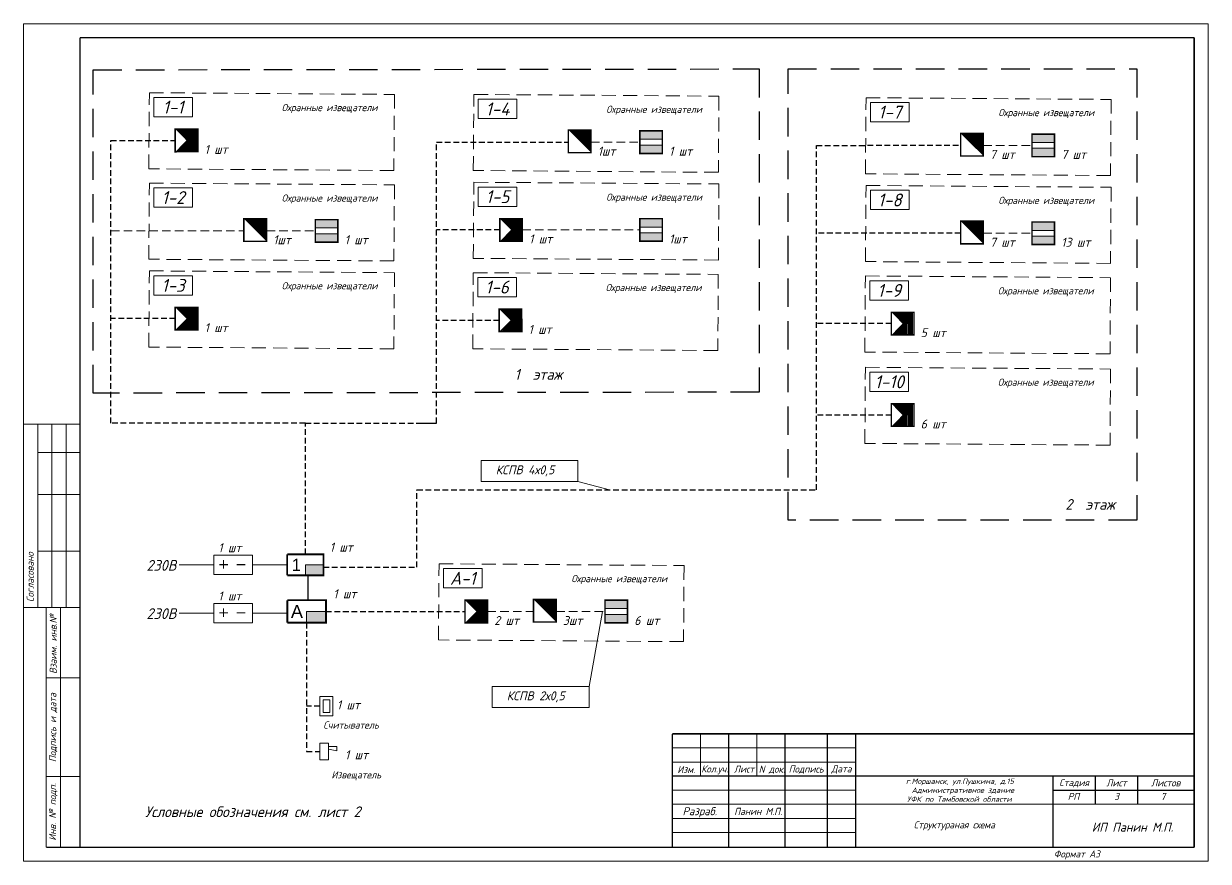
# Model space of a CAD drawing. Header units: inches. Extents: x 274 to 2125, y 393 to 1751.
# Drawn here: x 274.2 to 406.5, y 1390.5 to 1484.1 of the extents above; entities that cross this region are included whole.
import ezdxf

# ---------------------------------------------------------------- set-up
doc = ezdxf.new("R2010")
doc.units = ezdxf.units.IN
doc.header["$MEASUREMENT"] = 0
doc.linetypes.add('HIDDEN2', pattern=[4.7625, 3.175, -1.5875])
doc.linetypes.add('НЕВИДИМАЯ', pattern=[9.525, 6.35, -3.175])
doc.layers.get('0').transparency = 0.7
doc.layers.add('BLK_12_THHN', color=9, linetype='Continuous')
doc.layers.add('DESC', color=7, linetype='Continuous')
doc.styles.get("Standard").update_dxf_attribs({"font": 'GOST_Common Italic_0.ttf'})

# ---------------------------------------------------------------- blocks, each defined once
blk = doc.blocks.new('Объем')
at = {"const_width": 0.2}
blk.add_lwpolyline([(0, 0), (0, 3), (3, 3), (3, 0)], close=True, dxfattribs=at)
for points in [[(0.21, 2.94), (0.21, 0.09)], [(0.41, 2.94), (0.41, 0.09)], [(0.61, 2.94), (0.61, 0.09)], [(0.8, 2.94), (0.8, 0.09)], [(1.01, 2.94), (1.01, 0.09)], [(1.21, 2.94), (1.21, 0.09)], [(1.39, 1.52), (2.81, 2.97)], [(1.39, 2.94), (1.39, 0.09)], [(1.39, 1.48), (2.82, 0.03)], [(1.56, 2.93), (1.56, 1.76)], [(1.76, 2.94), (1.76, 1.94)], [(1.94, 2.95), (1.94, 2.15)], [(2.13, 2.93), (2.13, 2.33)], [(2.3, 2.93), (2.3, 2.52)], [(2.49, 2.94), (2.49, 2.7)], [(1.56, 0.09), (1.56, 1.25)], [(1.74, 0.06), (1.74, 1.05)], [(1.94, 0.06), (1.94, 0.87)], [(2.13, 0.05), (2.13, 0.66)], [(2.31, 0.06), (2.31, 0.48)], [(2.49, 0.07), (2.49, 0.29)]]:
    blk.add_lwpolyline(points, dxfattribs=at)
blk = doc.blocks.new('Звуковой')
blk.add_lwpolyline([(0.1, 2.9, 0, 4, 0), (1.5, 1.51, 4, 4, 0)], format="xyseb")
at = {"const_width": 0.2}
blk.add_lwpolyline([(0, 0), (0, 3), (3, 3), (3, 0)], close=True, dxfattribs=at)

msp = doc.modelspace()

# ---------------------------------------------------------------- hatches: boundary and pattern name
at = {"layer": 'DESC', "lineweight": 15}
h = msp.add_hatch(color=0, dxfattribs=at)
h.dxf.hatch_style = 1
h.paths.add_polyline_path([(343, 1470.5), (343, 1469.56), (345.52, 1469.56), (345.52, 1470.5)])
h.paths.add_polyline_path([(345.52, 1471.15), (345.52, 1472.08), (343, 1472.08), (343, 1471.15)])
h = msp.add_hatch(color=0, dxfattribs=at)
h.dxf.hatch_style = 1
h.paths.add_polyline_path([(386.8, 1470.13), (386.8, 1469.2), (389.32, 1469.2), (389.32, 1470.13)])
h.paths.add_polyline_path([(389.32, 1470.78), (389.32, 1471.72), (386.8, 1471.72), (386.8, 1470.78)])
h = msp.add_hatch(color=0, dxfattribs=at)
h.dxf.hatch_style = 1
h.paths.add_polyline_path([(306.76, 1460.59), (306.76, 1459.65), (309.28, 1459.65), (309.28, 1460.59)])
h.paths.add_polyline_path([(309.28, 1461.24), (309.28, 1462.17), (306.76, 1462.17), (306.76, 1461.24)])
h = msp.add_hatch(color=0, dxfattribs=at)
h.dxf.hatch_style = 1
h.paths.add_polyline_path([(343, 1460.69), (343, 1459.76), (345.52, 1459.76), (345.52, 1460.69)])
h.paths.add_polyline_path([(345.52, 1461.34), (345.52, 1462.28), (343, 1462.28), (343, 1461.34)])
h = msp.add_hatch(color=0, dxfattribs=at)
h.dxf.hatch_style = 1
h.paths.add_polyline_path([(386.8, 1460.32), (386.8, 1459.39), (389.32, 1459.39), (389.32, 1460.32)])
h.paths.add_polyline_path([(389.32, 1460.97), (389.32, 1461.91), (386.8, 1461.91), (386.8, 1460.97)])
for points in [[(305.65, 1423.61), (305.65, 1422.43), (307.67, 1422.43), (307.67, 1423.61)], [(305.79, 1418.4), (305.79, 1417.14), (307.95, 1417.14), (307.95, 1418.4)]]:
    msp.add_hatch(color=0, dxfattribs=at).paths.add_polyline_path(points)
h = msp.add_hatch(color=0, dxfattribs=at)
h.dxf.hatch_style = 1
h.paths.add_polyline_path([(339.11, 1418.07), (339.11, 1417.14), (341.63, 1417.14), (341.63, 1418.07)])
h.paths.add_polyline_path([(341.63, 1418.72), (341.63, 1419.66), (339.11, 1419.66), (339.11, 1418.72)])

# ---------------------------------------------------------------- linework, layer by layer
at = {"layer": 'BLK_12_THHN', "color": 0, "linetype": 'HIDDEN2', "ltscale": 0.2}
for p, q in [((283.94, 1439.44), (283.94, 1471.01)), ((283.94, 1471.01), (291.12, 1471.01)), ((320.28, 1439.44), (320.28, 1470.82)), ((320.28, 1470.82), (335.03, 1470.81)), ((362.72, 1470.45), (378.83, 1470.49)), ((362.72, 1431.98), (362.72, 1470.45)), ((327.36, 1461.01), (320.28, 1461.01)), ((378.83, 1460.65), (362.72, 1460.65)), ((291.12, 1451.11), (283.94, 1451.11)), ((327.3, 1450.91), (320.28, 1450.91)), ((371.1, 1450.55), (362.72, 1450.55)), ((305.65, 1439.44), (283.94, 1439.44)), ((305.65, 1424.79), (305.65, 1439.44)), ((305.65, 1439.44), (318.49, 1439.44)), ((371.1, 1440.34), (362.72, 1440.34)), ((318.12, 1423.35), (318.12, 1431.98)), ((318.12, 1431.98), (362.72, 1431.98)), ((307.67, 1423.35), (318.12, 1423.35)), ((307.95, 1418.4), (323.47, 1418.4)), ((305.79, 1417.14), (305.79, 1402.75)), ((307.28, 1407.83), (305.79, 1407.83)), ((305.79, 1402.75), (307.28, 1402.75))]:
    msp.add_line(p, q, dxfattribs=at)
at = {"layer": 'BLK_12_THHN', "color": 0}
for p, q in [((318.49, 1439.44), (320.28, 1439.44)), ((305.93, 1422.43), (305.93, 1419.66))]:
    msp.add_line(p, q, dxfattribs=at)
at = {"layer": 'BLK_12_THHN', "color": 0, "linetype": 'HIDDEN2'}
for points in [[(281.97, 1478.9), (356.32, 1479), (356.32, 1442.89), (281.97, 1442.79)], [(359.56, 1479), (398.52, 1479), (398.52, 1428.6), (359.56, 1428.6)]]:
    msp.add_lwpolyline(points, close=True, dxfattribs=at)
at = {"layer": 'DESC', "color": 7, "lineweight": 15}
for p, q in [((274.19, 1390.5), (274.19, 1484.05)), ((274.19, 1484.05), (406.49, 1484.05)), ((406.49, 1484.05), (406.49, 1390.5)), ((349.78, 1404.73), (349.78, 1400.01)), ((356.08, 1404.73), (356.08, 1400.01)), ((346.63, 1403.16), (367.1, 1403.16)), ((346.63, 1401.58), (367.1, 1401.58)), ((346.63, 1398.43), (367.1, 1398.43)), ((346.63, 1396.86), (367.1, 1396.86)), ((367.1, 1396.86), (404.9, 1396.86)), ((346.63, 1395.28), (367.1, 1395.28)), ((346.63, 1393.71), (367.1, 1393.71)), ((406.49, 1390.5), (274.19, 1390.5))]:
    msp.add_line(p, q, dxfattribs=at)
at = {"layer": 'DESC', "color": 0, "linetype": 'HIDDEN2', "lineweight": 15, "ltscale": 0.3}
for p, q in [((337.55, 1470.82), (343, 1470.82)), ((381.35, 1470.46), (386.8, 1470.46)), ((283.94, 1460.91), (298.79, 1460.91)), ((301.31, 1460.91), (306.76, 1460.91)), ((329.88, 1461.02), (343, 1461.02)), ((381.35, 1460.65), (386.8, 1460.65)), ((325.99, 1418.4), (331.14, 1418.4)), ((333.66, 1418.4), (339.11, 1418.4))]:
    msp.add_line(p, q, dxfattribs=at)
at = {"layer": 'DESC', "lineweight": 15}
for p, q in [((280.49, 1439.32), (274.19, 1439.32)), ((275.77, 1439.32), (275.77, 1418.85)), ((277.34, 1439.32), (277.34, 1418.85)), ((278.92, 1439.32), (278.92, 1418.85)), ((280.49, 1436.17), (275.77, 1436.17)), ((280.49, 1431.45), (275.77, 1431.45)), ((280.49, 1425.15), (275.77, 1425.15)), ((280.49, 1418.85), (274.19, 1418.85)), ((276.71, 1418.85), (276.71, 1392.07)), ((276.71, 1418.85), (280.49, 1418.85)), ((278.29, 1418.85), (278.29, 1392.07)), ((276.71, 1410.97), (280.49, 1410.97)), ((276.71, 1399.95), (280.49, 1399.95))]:
    msp.add_line(p, q, dxfattribs=at)
at = {"layer": 'DESC', "color": 0, "lineweight": 15}
for p, q in [((336.1, 1432.91), (339.61, 1431.98)), ((291.54, 1423.61), (295.42, 1423.61)), ((299.74, 1423.61), (303.63, 1423.61)), ((337.33, 1410.03), (338.82, 1418.4)), ((291.54, 1418.22), (295.42, 1418.22)), ((299.74, 1418.22), (303.63, 1418.22)), ((307.95, 1418.05), (307.95, 1418.05))]:
    msp.add_line(p, q, dxfattribs=at)
at = {"layer": 'DESC', "color": 7, "lineweight": 15, "const_width": 0.158}
for points in [[(280.49, 1482.48), (280.49, 1392.07), (404.92, 1392.07)], [(404.92, 1482.48), (280.49, 1482.48)], [(404.92, 1392.07), (404.92, 1482.48)], [(346.63, 1404.73), (346.63, 1392.13)], [(346.63, 1404.73), (404.9, 1404.73)], [(352.93, 1404.73), (352.93, 1392.07)], [(359.23, 1404.73), (359.23, 1392.13)], [(363.95, 1404.73), (363.95, 1392.13)], [(367.1, 1404.73), (367.1, 1392.13)], [(346.63, 1400.01), (404.9, 1400.01)], [(389.15, 1392.07), (389.15, 1400.01)], [(393.88, 1396.86), (393.88, 1400.01)], [(398.6, 1396.86), (398.6, 1400.01)], [(389.15, 1398.43), (404.9, 1398.43)]]:
    msp.add_lwpolyline(points, dxfattribs=at)
at = {"layer": 'DESC', "color": 0, "linetype": 'HIDDEN2', "lineweight": 15, "ltscale": 0.5}
for points in [[(288.23, 1476.34), (315.6, 1476.15), (315.54, 1467.65), (288.17, 1467.84)], [(324.47, 1476.15), (351.84, 1475.96), (351.78, 1467.45), (324.41, 1467.65)], [(368.27, 1475.78), (395.64, 1475.59), (395.58, 1467.09), (368.21, 1467.28)], [(288.23, 1466.24), (315.6, 1466.05), (315.54, 1457.55), (288.17, 1457.74)], [(324.47, 1466.34), (351.84, 1466.15), (351.78, 1457.65), (324.41, 1457.84)], [(368.27, 1465.98), (395.64, 1465.78), (395.58, 1457.28), (368.21, 1457.48)], [(288.23, 1456.44), (315.6, 1456.24), (315.54, 1447.74), (288.17, 1447.93)], [(324.4, 1456.24), (351.77, 1456.05), (351.72, 1447.55), (324.35, 1447.74)], [(368.2, 1455.88), (395.57, 1455.68), (395.52, 1447.18), (368.14, 1447.38)], [(368.2, 1445.67), (395.57, 1445.48), (395.52, 1436.98), (368.14, 1437.17)], [(320.58, 1423.73), (347.95, 1423.53), (347.89, 1415.03), (320.52, 1415.22)]]:
    msp.add_lwpolyline(points, close=True, dxfattribs=at)
at = {"layer": 'DESC', "color": 0, "lineweight": 15}
for points in [[(288.72, 1475.81), (293.04, 1475.81), (293.04, 1473.65), (288.72, 1473.65), (288.72, 1475.81)], [(324.96, 1475.61), (329.28, 1475.61), (329.28, 1473.45), (324.96, 1473.45), (324.96, 1475.61)], [(368.76, 1475.25), (373.08, 1475.25), (373.08, 1473.09), (368.76, 1473.09), (368.76, 1475.25)], [(288.72, 1465.71), (293.04, 1465.71), (293.04, 1463.55), (288.72, 1463.55), (288.72, 1465.71)], [(324.96, 1465.81), (329.28, 1465.81), (329.28, 1463.65), (324.96, 1463.65), (324.96, 1465.81)], [(368.76, 1465.44), (373.08, 1465.44), (373.08, 1463.28), (368.76, 1463.28), (368.76, 1465.44)], [(288.72, 1455.9), (293.04, 1455.9), (293.04, 1453.74), (288.72, 1453.74), (288.72, 1455.9)], [(324.9, 1455.71), (329.22, 1455.71), (329.22, 1453.55), (324.9, 1453.55), (324.9, 1455.71)], [(368.7, 1455.34), (373.02, 1455.34), (373.02, 1453.18), (368.7, 1453.18), (368.7, 1455.34)], [(368.7, 1445.13), (373.02, 1445.13), (373.02, 1442.97), (368.7, 1442.97), (368.7, 1445.13)], [(307.67, 1423.61), (305.65, 1423.61)], [(305.65, 1423.61), (305.65, 1422.43)], [(305.65, 1422.43), (305.65, 1422.43)], [(321.08, 1423.19), (325.4, 1423.19), (325.4, 1421.03), (321.08, 1421.03), (321.08, 1423.19)], [(307.95, 1418.4), (305.79, 1418.4)], [(305.79, 1418.4), (305.79, 1417.14)], [(305.79, 1417.14), (305.79, 1417.14)], [(307.28, 1408.91), (308.72, 1408.91), (308.72, 1406.75), (307.28, 1406.75), (307.28, 1408.91)], [(307.65, 1408.54), (308.37, 1408.54), (308.37, 1407.1), (307.65, 1407.1), (307.65, 1408.54)], [(307.28, 1403.68), (307.28, 1401.82), (308.22, 1401.82), (308.22, 1403.68), (307.28, 1403.68)], [(308.22, 1403.32), (309.15, 1403.32)], [(308.22, 1403.32), (308.22, 1403.01), (309.15, 1402.85)], [(309.15, 1403.32), (309.15, 1402.85)]]:
    msp.add_lwpolyline(points, dxfattribs=at)
for points, const_width in [([(343, 1472.08), (345.52, 1472.08), (345.52, 1469.56), (343, 1469.56), (343, 1472.08)], 0.168), ([(386.8, 1471.72), (389.32, 1471.72), (389.32, 1469.2), (386.8, 1469.2), (386.8, 1471.72)], 0.168), ([(306.76, 1462.17), (309.28, 1462.17), (309.28, 1459.65), (306.76, 1459.65), (306.76, 1462.17)], 0.168), ([(343, 1462.28), (345.52, 1462.28), (345.52, 1459.76), (343, 1459.76), (343, 1462.28)], 0.168), ([(386.8, 1461.91), (389.32, 1461.91), (389.32, 1459.39), (386.8, 1459.39), (386.8, 1461.91)], 0.168), ([(303.63, 1424.79), (303.63, 1422.43)], 0.202), ([(303.63, 1424.79), (307.67, 1424.79), (307.67, 1422.43), (303.63, 1422.43)], 0.202), ([(303.63, 1419.66), (303.63, 1417.14)], 0.216), ([(303.63, 1419.66), (307.95, 1419.66), (307.95, 1417.14), (303.63, 1417.14)], 0.216), ([(339.11, 1419.66), (341.63, 1419.66), (341.63, 1417.14), (339.11, 1417.14), (339.11, 1419.66)], 0.168)]:
    msp.add_lwpolyline(points, dxfattribs=dict(at, const_width=const_width))
for points in [[(343, 1472.08), (345.52, 1472.08), (345.52, 1471.15), (343, 1471.15)], [(386.8, 1471.72), (389.32, 1471.72), (389.32, 1470.78), (386.8, 1470.78)], [(345.52, 1469.56), (343, 1469.56), (343, 1470.5), (345.52, 1470.5)], [(389.32, 1469.2), (386.8, 1469.2), (386.8, 1470.13), (389.32, 1470.13)], [(306.76, 1462.17), (309.28, 1462.17), (309.28, 1461.24), (306.76, 1461.24)], [(343, 1462.28), (345.52, 1462.28), (345.52, 1461.34), (343, 1461.34)], [(345.52, 1459.76), (343, 1459.76), (343, 1460.69), (345.52, 1460.69)], [(386.8, 1461.91), (389.32, 1461.91), (389.32, 1460.97), (386.8, 1460.97)], [(309.28, 1459.65), (306.76, 1459.65), (306.76, 1460.59), (309.28, 1460.59)], [(389.32, 1459.39), (386.8, 1459.39), (386.8, 1460.32), (389.32, 1460.32)], [(325.29, 1435.27), (336.1, 1435.27), (336.1, 1432.91), (325.29, 1432.91)], [(295.42, 1422.53), (299.74, 1422.53), (299.74, 1424.69), (295.42, 1424.69)], [(339.11, 1419.66), (341.63, 1419.66), (341.63, 1418.72), (339.11, 1418.72)], [(295.42, 1417.14), (299.74, 1417.14), (299.74, 1419.3), (295.42, 1419.3)], [(341.63, 1417.14), (339.11, 1417.14), (339.11, 1418.07), (341.63, 1418.07)], [(326.52, 1410.03), (337.33, 1410.03), (337.33, 1407.66), (326.52, 1407.66)]]:
    msp.add_lwpolyline(points, close=True, dxfattribs=at)
at = {"layer": 'DESC', "color": 0, "linetype": 'НЕВИДИМАЯ', "lineweight": 15, "const_width": 0.144}
for points in [[(296.03, 1423.64), (297.01, 1423.64)], [(296.51, 1424.15), (296.51, 1423.17)], [(297.99, 1423.64), (298.96, 1423.64)], [(296.03, 1418.25), (297.01, 1418.25)], [(296.51, 1418.75), (296.51, 1417.78)], [(297.99, 1418.25), (298.96, 1418.25)]]:
    msp.add_lwpolyline(points, dxfattribs=at)
at = {"layer": 'DESC', "lineweight": 15, "const_width": 0.158}
msp.add_lwpolyline([(276.71, 1392.07), (280.49, 1392.07)], dxfattribs=at)

# ---------------------------------------------------------------- block references
at = {"layer": 'DESC', "color": 0, "lineweight": 15}
for name, p, xscale, yscale, zscale, rotation in [('Звуковой', (335.03, 1472.17), 0.8399951999999031, 0.8399951999999031, 0.8399951999999031, 270), ('Звуковой', (378.83, 1471.8), 0.8399951999999031, 0.8399951999999031, 0.8399951999999031, 270), ('Объем', (293.64, 1469.75), -0.8399520000000995, 0.8399520000000122, 0.8399520000000001, 0.05815664228504325), ('Звуковой', (298.79, 1462.26), 0.8399951999999031, 0.8399951999999031, 0.8399951999999031, 270), ('Звуковой', (378.83, 1461.99), 0.8399951999999031, 0.8399951999999031, 0.8399951999999031, 270), ('Объем', (329.89, 1459.76), -0.8399520000000993, 0.8399520000000122, 0.8399520000000001, 0.05815664228504325), ('Объем', (293.64, 1449.85), -0.8399520000000994, 0.8399520000000122, 0.8399520000000001, 0.05815664228504325), ('Объем', (329.82, 1449.66), -0.8399520000000992, 0.8399520000000122, 0.8399520000000001, 0.05815664228504325), ('Объем', (373.62, 1449.29), -0.8399520000000991, 0.8399520000000122, 0.8399520000000001, 0.05815664228504325), ('Объем', (373.62, 1439.08), -0.839952000000099, 0.8399520000000122, 0.8399520000000001, 0.05815664228504325), ('Звуковой', (331.14, 1419.74), 0.8399951999999031, 0.8399951999999031, 0.8399951999999031, 270), ('Объем', (326, 1417.14), -0.8399520000000994, 0.8399520000000122, 0.8399520000000001, 0.05815664228504325)]:
    msp.add_blockref(name, p, dxfattribs=dict(at, xscale=xscale, yscale=yscale, zscale=zscale, rotation=rotation))

# ---------------------------------------------------------------- texts
at = {"layer": 'DESC', "color": 7, "lineweight": 15}
for s, p in [('Кол.уч.', (349.87, 1400.42)), ('Лист', (353.52, 1400.41)), ('N док.', (356.29, 1400.39)), ('РП', (390.8, 1397.35)), ('3', (396, 1397.35)), ('7', (401.18, 1397.35))]:
    msp.add_text(s, height=0.787, dxfattribs=at).set_placement(p)
at = {"layer": 'DESC', "color": 0, "lineweight": 15, "attachment_point": 5}
for s, insert, char_height, width in [('1-1', (290.88, 1474.73), 1.44, 4.32), ('1-4', (327.12, 1474.53), 1.44, 4.32), ('1-7', (370.92, 1474.17), 1.44, 4.32), ('1-2', (290.88, 1464.63), 1.44, 4.32), ('1-5', (327.12, 1464.73), 1.44, 4.32), ('1-8', (370.92, 1464.36), 1.44, 4.32), ('1-3', (290.88, 1454.82), 1.44, 4.32), ('1-6', (327.06, 1454.63), 1.44, 4.32), ('1-9', (370.86, 1454.26), 1.44, 4.32), ('1-10', (370.86, 1444.05), 1.44, 4.32), ('{\\fArial|b0|i0|c204|p34;1}', (304.64, 1423.61), 1.347, 2.0205), ('A-1', (323.24, 1422.11), 1.44, 4.32), ('{\\fArial|b0|i0|c204|p34;A}', (304.71, 1418.4), 1.44, 2.16), ('Стадия', (391.51, 1399.22), 0.787, 4.725), ('Лист', (396.24, 1399.26), 0.787, 5.67), ('Листов', (401.74, 1399.26), 0.787, 5.3325), ('Разраб.', (349.7, 1395.97), 0.9, 7.0924)]:
    msp.add_mtext(s, dxfattribs=dict(at, insert=insert, char_height=char_height, width=width))
at = {"layer": 'DESC', "color": 0, "lineweight": 15, "attachment_point": 1}
for s, width, heights, insert, char_height in [('\\pt2.4;Охранные извещатели', 15.8242, [1.22], (303.01, 1475.08), 0.8), ('\\pt2.4;Охранные извещатели', 15.8242, [1.22], (339.25, 1474.89), 0.8), ('\\pt2.4;Охранные извещатели', 15.8242, [1.22], (383.05, 1474.52), 0.8), ('1 шт ', 6.4521, [0], (294.39, 1470.51), 1), ('1шт ', 6.4521, [0], (338.3, 1470.31), 1), ('1 шт ', 6.4521, [0], (346.27, 1470.31), 1), ('7 шт ', 6.4521, [0], (382.1, 1469.95), 1), ('7 шт ', 6.4521, [0], (390.07, 1469.95), 1), ('\\pt2.4;Охранные извещатели', 15.8242, [1.22], (303.01, 1464.98), 0.8), ('\\pt2.4;Охранные извещатели', 15.8242, [1.22], (339.25, 1465.08), 0.8), ('\\pt2.4;Охранные извещатели', 15.8242, [1.22], (383.05, 1464.72), 0.8), ('1шт ', 6.4521, [0], (302.06, 1460.41), 1), ('1 шт ', 6.4521, [0], (310.03, 1460.41), 1), ('1 шт ', 6.4521, [0], (330.64, 1460.51), 1), ('1шт ', 6.4521, [0], (346.27, 1460.51), 1), ('7 шт ', 6.4521, [0], (382.1, 1460.14), 1), ('13 шт ', 6.4521, [0], (390.07, 1460.14), 1), ('\\pt2.4;Охранные извещатели', 15.8242, [1.22], (303.01, 1455.18), 0.8), ('\\pt2.4;Охранные извещатели', 15.8242, [1.22], (339.19, 1454.98), 0.8), ('\\pt2.4;Охранные извещатели', 15.8242, [1.22], (382.99, 1454.62), 0.8), ('1 шт ', 6.4521, [0], (294.39, 1450.6), 1), ('1 шт ', 6.4521, [0], (330.57, 1450.41), 1), ('5 шт ', 6.4521, [0], (374.37, 1450.04), 1), ('1  этаж', 37.2731, [2.89], (329.02, 1445.48), 1.2), ('\\pt2.4;Охранные извещатели', 15.8242, [1.22], (382.99, 1444.41), 0.8), ('6 шт ', 6.4521, [0], (374.37, 1439.84), 1), ('КСПВ 4х0,5 ', 9.1713, [1.06], (326.91, 1434.72), 1), ('2  этаж', 37.2731, [2.89], (390.53, 1430.96), 1.2), ('1 шт ', 6.4521, [0], (295.92, 1426.02), 1), ('1 шт ', 6.4521, [0], (308.37, 1426.08), 1), ('230В', 0.7525, [0], (287.91, 1424.15), 1.2), ('\\pt2.4;Охранные извещатели', 15.8242, [1.22], (335.36, 1422.47), 0.8), ('1 шт ', 6.4521, [0], (295.92, 1420.63), 1), ('1 шт ', 6.4521, [0], (308.77, 1420.87), 1), ('230В', 0.7525, [0], (287.91, 1418.76), 1.2), ('2 шт ', 6.4521, [0], (326.75, 1417.89), 1), ('3шт ', 6.4521, [1], (334.41, 1417.89), 1), ('6 шт ', 6.4521, [0], (342.38, 1417.89), 1), ('КСПВ 2х0,5 ', 9.1713, [1.06], (328.14, 1409.48), 1), ('1 шт ', 6.4521, [0], (309.17, 1408.46), 1), ('Считыватель', 15.8242, [1.22], (307.65, 1406.12), 0.8), ('1 шт ', 6.4521, [0], (310.08, 1402.89), 1), ('Извещатель', 15.8242, [1.22], (308.56, 1400.55), 0.8), ('\\pi24.15526;г.Моршанск, ул.Пушкина, д.15\\P\\pi24.36617; Административное здание \\P\\pi24.27003;УФК по Тамбовской области', 59.1919, [0], (348.57, 1399.74), 0.6), ('Условные обозначения см. лист 2', 37.2731, [2.89], (287.75, 1396.63), 1.2)]:
    msp.add_mtext_dynamic_manual_height_columns(s, width=width, gutter_width=1, heights=heights, dxfattribs=dict(at, insert=insert, char_height=char_height))
at = {"layer": 'DESC', "lineweight": 15, "char_height": 0.7875, "attachment_point": 1, "rotation": 90}
for s, insert, width in [('Cогласовано', (274.53, 1419.43), 9.4622), ('Взаим. инв.№', (277.1, 1411.42), 14.4387), ('Подпись и дата', (277.04, 1401.57), 11.3549), ('Инв. № подп.', (277.03, 1392.8), 13.2391)]:
    msp.add_mtext(s, dxfattribs=dict(at, insert=insert, width=width))
at = {"layer": 'DESC', "lineweight": 15, "attachment_point": 5}
for s, insert, char_height, width in [('Изм.', (348.19, 1400.74), 0.787, 3.15), ('Подпись', (361.58, 1400.74), 0.787, 4.725), ('Дата', (365.52, 1400.74), 0.787, 3.15), ('Панин М.П.', (356.22, 1396.07), 0.787, 6.3), ('Структураная схема', (378.13, 1394.46), 0.7875, 22.05)]:
    msp.add_mtext(s, dxfattribs=dict(at, insert=insert, char_height=char_height, width=width))
at = {"layer": 'DESC', "lineweight": 15, "insert": (388.68, 1394.81), "char_height": 1, "attachment_point": 1}
msp.add_mtext_dynamic_manual_height_columns('\\pi4.80835;ИП Панин М.П.', width=17.9743, gutter_width=1, heights=[1.74], dxfattribs=at)
at = {"layer": 'DESC', "linetype": 'НЕВИДИМАЯ', "lineweight": 15, "insert": (389.25, 1391.71), "char_height": 0.787, "width": 9.1777, "attachment_point": 1}
msp.add_mtext('Формат А3', dxfattribs=at)

doc.saveas('drawing.dxf')
